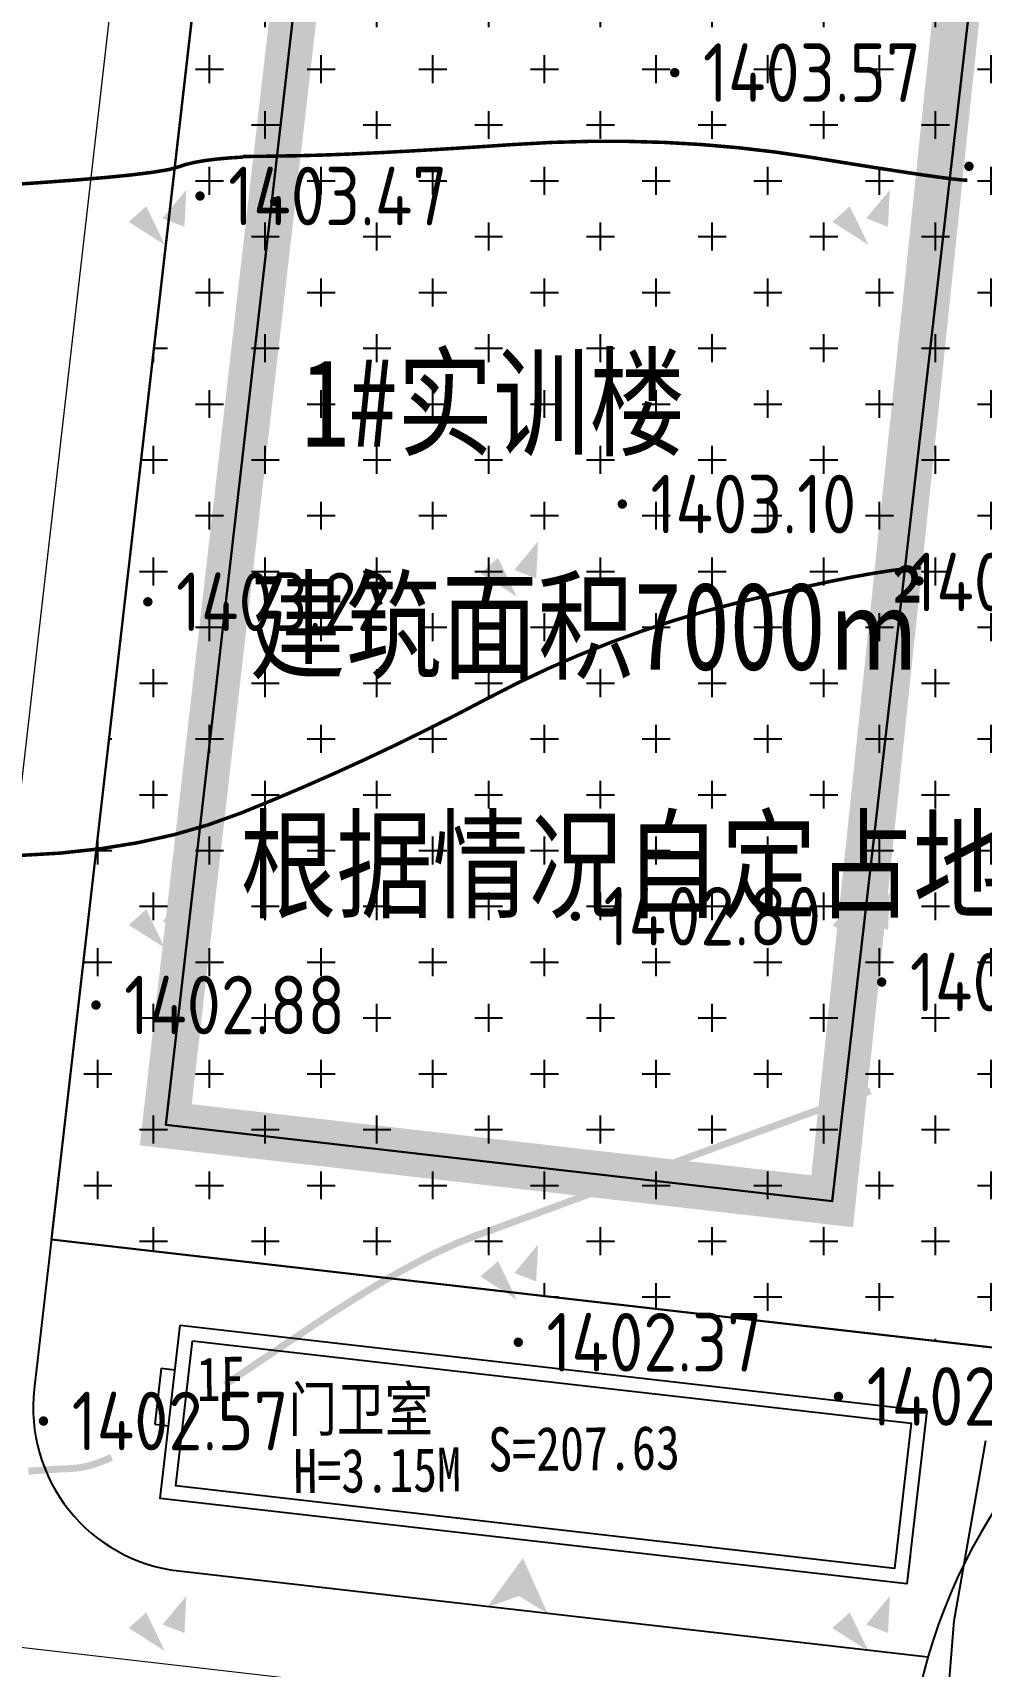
# Model space of a CAD drawing. Extents: x -2226 to 12369489, y -12501589 to 2275.
# Drawn here: x 5664170.2 to 5664210.6, y -6547972 to -6547902.3 of the extents above; entities that cross this region are included whole.
import ezdxf
from ezdxf.enums import TextEntityAlignment as Align

# ---------------------------------------------------------------- set-up
doc = ezdxf.new("R2010")
doc.units = 0
doc.header["$LTSCALE"] = 1000
doc.header["$MEASUREMENT"] = 0
doc.linetypes.add('DASHDOT2', pattern=[0.5, 0.25, -0.125, 0, -0.125])
doc.layers.get('0').update_dxf_attribs({"linetype": 'CONTINUOUS'})
for name, color, linetype in [('0-pav', 171, 'CONTINUOUS'), ('PUB_DIM', 3, 'CONTINUOUS'), ('PUB_TEXT', 7, 'CONTINUOUS'), ('WALL', 2, 'CONTINUOUS'), ('周边地形图', 8, 'CONTINUOUS'), ('车行道', 5, 'CONTINUOUS')]:
    doc.layers.add(name, color=color, linetype=linetype)
doc.layers.add('道路红线', color=1, linetype='CONTINUOUS', lineweight=0)
doc.styles.add('HT', font='simhei.ttf', dxfattribs={"width": 0.8})
doc.styles.get("Standard").update_dxf_attribs({"font": 'GBENOR', "bigfont": 'GBCBIG'})

# ---------------------------------------------------------------- blocks, each defined once
blk = doc.blocks.new('gc090')
for points in [[(1.067, 1.447, 0, 1, 0), (0.52, 0.049, 1, 1, 0)], [(-1.016, 0.411, 1, 0, 0), (0.151, -0.902, 0, 0, 0)]]:
    blk.add_lwpolyline(points, format="xyseb")
blk = doc.blocks.new('QAWE32')
at = {"layer": 'WALL', "color": 6, "ltscale": 10}
for p, q in [((4264959, -5852623), (4266759, -5852623)), ((4266759, -5852623), (4266759, -5859223)), ((4264959, -5859223), (4266759, -5859223))]:
    blk.add_line(p, q, dxfattribs=at)
at = {"layer": 'WALL', "ltscale": 10}
for points in [[(4192359, -5847223), (4192359, -5825623), (4264959, -5825623), (4264959, -5882323), (4192359, -5882323), (4192359, -5870623), (4257159, -5870623), (4257159, -5865223), (4250157, -5865223), (4250157, -5852623), (4257159, -5852623), (4257159, -5847223), (4192359, -5847223)], [(4192959, -5846623), (4192959, -5826223), (4264359, -5826223), (4264359, -5881723), (4192959, -5881723), (4192959, -5871223), (4257759, -5871223), (4257759, -5864623), (4250757, -5864623), (4250757, -5853223), (4257759, -5853223), (4257759, -5846623)]]:
    blk.add_lwpolyline(points, close=True, dxfattribs=at)
blk = doc.blocks.new('QWE3E')
at = {"layer": 'WALL', "color": 6, "ltscale": 10}
for p, q in [((4719689, -5911031), (4720289, -5911031)), ((4719689, -5911031), (4719689, -5913431)), ((4719689, -5913431), (4720289, -5913431))]:
    blk.add_line(p, q, dxfattribs=at)
at = {"layer": 'WALL', "color": 5, "ltscale": 10}
blk.add_line((4752329, -5915351), (4752329, -5916551), dxfattribs=at)
at = {"layer": 'WALL', "ltscale": 10}
for points in [[(4720289, -5909111), (4752329, -5909111), (4752329, -5916551), (4720289, -5916551)], [(4720889, -5909711), (4751729, -5909711), (4751729, -5915951), (4720889, -5915951)]]:
    blk.add_lwpolyline(points, close=True, dxfattribs=at)

msp = doc.modelspace()

# ---------------------------------------------------------------- hatches: boundary and pattern name
h = msp.add_hatch()
h.set_pattern_fill('CROSS', color=8, scale=1.5, style=0)
h.set_pattern_definition([(0, (5659762.3015, -6542474.5832), (2.38125, 2.38125), [1.190625, -3.571875]), (90, (5659762.8968, -6542475.1785), (-2.38125, 2.38125), [1.190625, -3.571875])])
h.paths.add_polyline_path([(5664192.176, -6547769.316), (5664237.003, -6547774.462), (5664213.736, -6547958.675), (5664171.001, -6547953.769)])
at = {"layer": 'PUB_DIM'}
msp.add_hatch(color=256, dxfattribs=at).paths.add_polyline_path([(5664190.931, -6547968.979), (5664192.159, -6547969.726), (5664191.099, -6547967.354), (5664189.575, -6547969.458)])

# ---------------------------------------------------------------- linework, layer by layer
msp.add_lwpolyline([(5664192.176, -6547769.316), (5664237.003, -6547774.462), (5664213.736, -6547958.675), (5664171.001, -6547953.769)], close=True)
at = {"color": 7, "const_width": 2}
msp.add_lwpolyline([(5664182.958, -6547887.154), (5664210.744, -6547890.344), (5664204.29, -6547952.134), (5664175.873, -6547948.872), (5664182.958, -6547887.154)], dxfattribs=at)
at = {"color": 7, "lineweight": 30}
msp.add_lwpolyline([(5664182.958, -6547887.154), (5664175.873, -6547948.872), (5664204.29, -6547952.134), (5664211.376, -6547890.416)], close=True, dxfattribs=at)
at = {"layer": '0-pav', "linetype": 'Continuous'}
msp.add_arc((5664231.423, -6547978.251), 24, 82.80218, 193.0261, dxfattribs=at)
at = {"layer": '周边地形图', "const_width": 0.2, "flags": 128}
for points in [[(5664197.478, -6547903.98, 1), (5664197.678, -6547903.98, 1)], [(5664210.023, -6547907.976, 1), (5664210.223, -6547907.976, 1)], [(5664177.235, -6547909.244, 1), (5664177.435, -6547909.244, 1)], [(5664180.422, -6547909.481, 1), (5664180.622, -6547909.481, 1)], [(5664195.24, -6547922.387, 1), (5664195.44, -6547922.387, 1)], [(5664207.891, -6547925.667, 1), (5664208.091, -6547925.667, 1)], [(5664175.009, -6547926.558, 1), (5664175.209, -6547926.558, 1)], [(5664193.24, -6547939.972, 1), (5664193.44, -6547939.972, 1)], [(5664206.301, -6547942.782, 1), (5664206.501, -6547942.782, 1)], [(5664172.798, -6547943.762, 1), (5664172.998, -6547943.762, 1)], [(5664190.805, -6547958.15, 1), (5664191.005, -6547958.15, 1)], [(5664204.458, -6547960.461, 1), (5664204.658, -6547960.461, 1)], [(5664170.56, -6547961.511, 1), (5664170.76, -6547961.511, 1)]]:
    msp.add_lwpolyline(points, format="xyb", close=True, dxfattribs=at)
at = {"layer": '周边地形图'}
for points, const_width in [([(5664179.148, -6547907.556), (5664179.982, -6547907.55), (5664180.762, -6547907.536), (5664181.628, -6547907.522), (5664182.599, -6547907.495), (5664183.676, -6547907.454), (5664184.858, -6547907.4), (5664186.145, -6547907.332), (5664187.537, -6547907.251), (5664189.035, -6547907.157), (5664190.638, -6547907.05), (5664192.286, -6547906.958), (5664193.918, -6547906.912), (5664195.534, -6547906.911), (5664197.134, -6547906.956), (5664198.719, -6547907.047), (5664200.287, -6547907.183), (5664201.84, -6547907.364), (5664203.378, -6547907.591), (5664204.82, -6547907.824), (5664206.088, -6547908.026), (5664207.183, -6547908.196), (5664208.104, -6547908.335), (5664208.852, -6547908.441), (5664209.426, -6547908.516), (5664209.825, -6547908.559), (5664210.052, -6547908.571)], 0.15), ([(5664168.373, -6547908.811), (5664170.273, -6547908.689), (5664171.923, -6547908.569), (5664173.323, -6547908.452), (5664174.472, -6547908.336), (5664175.371, -6547908.222), (5664176.02, -6547908.111), (5664176.418, -6547908.001), (5664176.724, -6547907.898), (5664177.098, -6547907.808), (5664177.54, -6547907.731), (5664178.049, -6547907.667), (5664178.626, -6547907.615), (5664179.148, -6547907.583)], 0.15), ([(5664179.147, -6547935.542), (5664180.4, -6547935.031), (5664181.734, -6547934.465), (5664183.06, -6547933.881), (5664184.379, -6547933.279), (5664185.69, -6547932.659), (5664186.992, -6547932.021), (5664188.287, -6547931.364), (5664189.574, -6547930.69), (5664190.866, -6547930.027), (5664192.175, -6547929.406), (5664193.501, -6547928.827), (5664194.844, -6547928.291), (5664196.205, -6547927.796), (5664197.582, -6547927.342), (5664198.977, -6547926.931), (5664200.389, -6547926.562), (5664201.752, -6547926.234), (5664202.999, -6547925.948), (5664204.131, -6547925.704), (5664205.148, -6547925.501), (5664206.049, -6547925.34), (5664206.834, -6547925.22), (5664207.504, -6547925.141), (5664208.059, -6547925.105)], 0.15), ([(5664163.13, -6547937.122), (5664163.97, -6547937.22), (5664165.835, -6547937.349), (5664167.757, -6547937.405), (5664169.601, -6547937.382), (5664171.369, -6547937.28), (5664173.06, -6547937.098), (5664174.674, -6547936.837), (5664176.212, -6547936.497), (5664177.673, -6547936.077), (5664179.058, -6547935.578), (5664179.147, -6547935.542)], 0.15), ([(5664179.146, -6547959.457), (5664180.121, -6547958.801), (5664181.101, -6547958.143), (5664182.142, -6547957.445), (5664183.188, -6547956.757), (5664184.181, -6547956.13), (5664185.121, -6547955.562), (5664186.009, -6547955.055), (5664186.844, -6547954.607), (5664187.627, -6547954.22), (5664188.357, -6547953.893), (5664189.034, -6547953.626), (5664189.704, -6547953.382), (5664190.412, -6547953.123), (5664191.158, -6547952.85), (5664191.942, -6547952.562), (5664192.765, -6547952.259), (5664193.625, -6547951.941), (5664194.523, -6547951.609), (5664195.459, -6547951.262), (5664196.458, -6547950.892), (5664197.545, -6547950.491), (5664198.721, -6547950.058), (5664199.984, -6547949.594), (5664201.335, -6547949.099), (5664202.774, -6547948.573), (5664204.302, -6547948.016), (5664205.917, -6547947.427)], 0.3), ([(5664178.4, -6547959.961), (5664179.146, -6547959.457)], 0.3), ([(5664170.016, -6547963.648), (5664170.799, -6547963.593), (5664171.407, -6547963.556), (5664171.839, -6547963.538), (5664172.199, -6547963.505), (5664172.588, -6547963.423), (5664173.006, -6547963.292), (5664173.454, -6547963.113), (5664173.564, -6547963.061)], 0.3)]:
    msp.add_lwpolyline(points, dxfattribs=dict(at, const_width=const_width))
at = {"layer": '周边地形图', "flags": 128}
msp.add_lwpolyline([(5664209.011, -6547976.051), (5664209.484, -6547970.037), (5664210.84, -6547962.336)], dxfattribs=at)
at = {"layer": '车行道', "color": 5}
for p, q in [((5664192.176, -6547769.316), (5664170.268, -6547960.153)), ((5664171.001, -6547953.769), (5664217.021, -6547959.052)), ((5664176.424, -6547967.905), (5664208.37, -6547971.573))]:
    msp.add_line(p, q, dxfattribs=at)
msp.add_arc((5664177.222, -6547960.951), 7, 173.45118, 263.45118, dxfattribs=at)
at = {"layer": '道路红线', "linetype": 'DASHDOT2', "ltscale": 25}
for p, q in [((5664186.76, -6547785.806), (5664165.535, -6547970.687)), ((5663921.196, -6547942.637), (5664231.501, -6547978.26))]:
    msp.add_line(p, q, dxfattribs=at)

# ---------------------------------------------------------------- block references
at = {"xscale": 0.00100000027785459, "yscale": 0.001000000163912773, "zscale": 0.001, "rotation": 353.4511819773911}
for name, p in [('QAWE32', (5660596.622, -6541588.993)), ('QWE3E', (5660160.932, -6541548.515))]:
    msp.add_blockref(name, p, dxfattribs=at)
at = {"layer": '周边地形图', "color": 8, "zscale": 0.001}
for p in [(5664175.683, -6547910.425), (5664205.683, -6547910.425), (5664190.683, -6547925.425), (5664175.683, -6547940.425), (5664205.683, -6547940.425), (5664190.683, -6547955.425), (5664175.683, -6547970.425), (5664205.683, -6547970.425)]:
    msp.add_blockref('gc090', p, dxfattribs=at)

# ---------------------------------------------------------------- texts
at = {"layer": 'PUB_TEXT', "color": 7, "style": 'HT', "width": 0.8}
for s, height, p in [('1#实训楼', 3.7553, (5664181.652, -6547919.941)), ('建筑面积7000㎡', 3.7553, (5664179.441, -6547929.458)), ('根据情况自定占地面积', 3.7553, (5664179.054, -6547939.654)), ('门卫室', 1.8776, (5664181.115, -6547961.94))]:
    msp.add_text(s, height=height, dxfattribs=at).set_placement(p)
msp.add_text('1F', height=1.8776, rotation=0.60315, dxfattribs=at).set_placement((5664177.195, -6547960.665))
at = {"layer": 'PUB_TEXT', "style": 'HT', "width": 0.8}
for s, p in [('S=207.63', (5664189.63, -6547963.66)), ('H=3.15M', (5664181.32, -6547964.587))]:
    msp.add_text(s, height=1.8776, rotation=0.60315, dxfattribs=at).set_placement(p)
at = {"layer": '周边地形图'}
for s, p in [('1403.57', (5664198.778, -6547903.98)), ('1403.47', (5664178.535, -6547909.244)), ('1403.10', (5664196.54, -6547922.387)), ('1402.98', (5664207.658, -6547925.713)), ('1403.22', (5664176.309, -6547926.558)), ('1402.80', (5664194.54, -6547939.972)), ('1402.61', (5664207.601, -6547942.782)), ('1402.88', (5664174.098, -6547943.762)), ('1402.37', (5664192.105, -6547958.15)), ('1402.20', (5664205.758, -6547960.461)), ('1402.57', (5664171.86, -6547961.511))]:
    msp.add_text(s, height=2.5, dxfattribs=at).set_placement(p, align=Align.MIDDLE_LEFT)

doc.saveas('drawing.dxf')
